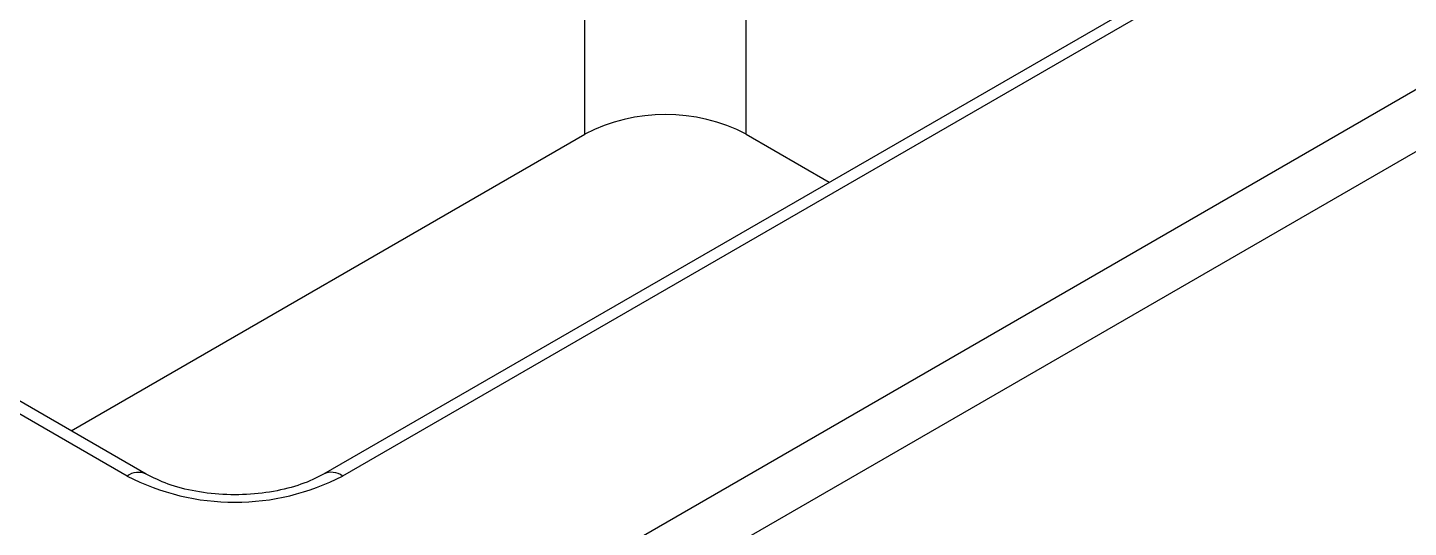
# Model space of a CAD drawing. Header units: millimetres. Extents: x 2 to 292, y 3 to 207.
# Drawn here: x 242.65 to 249.91, y 172.62 to 175.24 of the extents above; entities that cross this region are included whole.
import ezdxf

# ---------------------------------------------------------------- set-up
doc = ezdxf.new("R2010")
doc.units = ezdxf.units.MM

msp = doc.modelspace()

# ---------------------------------------------------------------- linework, layer by layer
at = {"color": 7, "linetype": 'Continuous', "lineweight": 25}
for p, q in [((245.5810199, 174.68097976), (245.5810199, 177.78383475)), ((246.4295487, 174.68097915), (246.4295487, 177.78383414)), ((249.22869477, 175.79356259), (244.20823646, 172.8953137)), ((249.32868606, 175.78366131), (244.30822775, 172.88541242)), ((245.36888796, 172.27310631), (250.38934627, 175.17135521)), ((250.53076792, 174.92640604), (245.5103096, 172.02815715)), ((242.88233501, 173.12306214), (245.5810199, 174.68097976)), ((246.4295487, 174.68097915), (246.86549042, 174.42931536)), ((243.17685698, 172.88541257), (240.41914126, 174.47740797)), ((243.27684879, 172.89531415), (240.51913308, 174.48730955))]:
    msp.add_line(p, q, dxfattribs=at)
for centre, radius, start, end in [((246.00528371, 173.86215581), 0.92221063, 62.609526876, 117.390390978), ((243.74254251, 173.97718109), 1.22961727, 242.609660314, 297.390324284)]:
    msp.add_arc(centre, radius, start, end, dxfattribs=at)
at = {"color": 8, "linetype": 'Continuous', "lineweight": 25}
for centre, radius, start, end in [((243.2354605, 172.80358145), 0.10065141, 65.796618637, 125.608423439), ((244.25020044, 172.8090787), 0.09588537, 52.758656735, 116.105219488)]:
    msp.add_arc(centre, radius, start, end, dxfattribs=at)
at = {"color": 7, "linetype": 'Continuous', "lineweight": 25}
msp.add_open_spline([(244.20823646, 172.8953137), (244.18999381, 172.88553474), (244.13643467, 172.85682439), (244.02241033, 172.81764784), (243.866811, 172.78947102), (243.69966795, 172.78364766), (243.53604321, 172.80140253), (243.38739221, 172.83963382), (243.31315604, 172.87702632), (243.27684879, 172.89531415)], degree=3, knots=[0, 0, 0, 0, 0.0781720639, 0.2295077379, 0.3835128704, 0.5395662808, 0.6961974291, 0.8514169948, 1, 1, 1, 1], dxfattribs=at)

doc.saveas('drawing.dxf')
